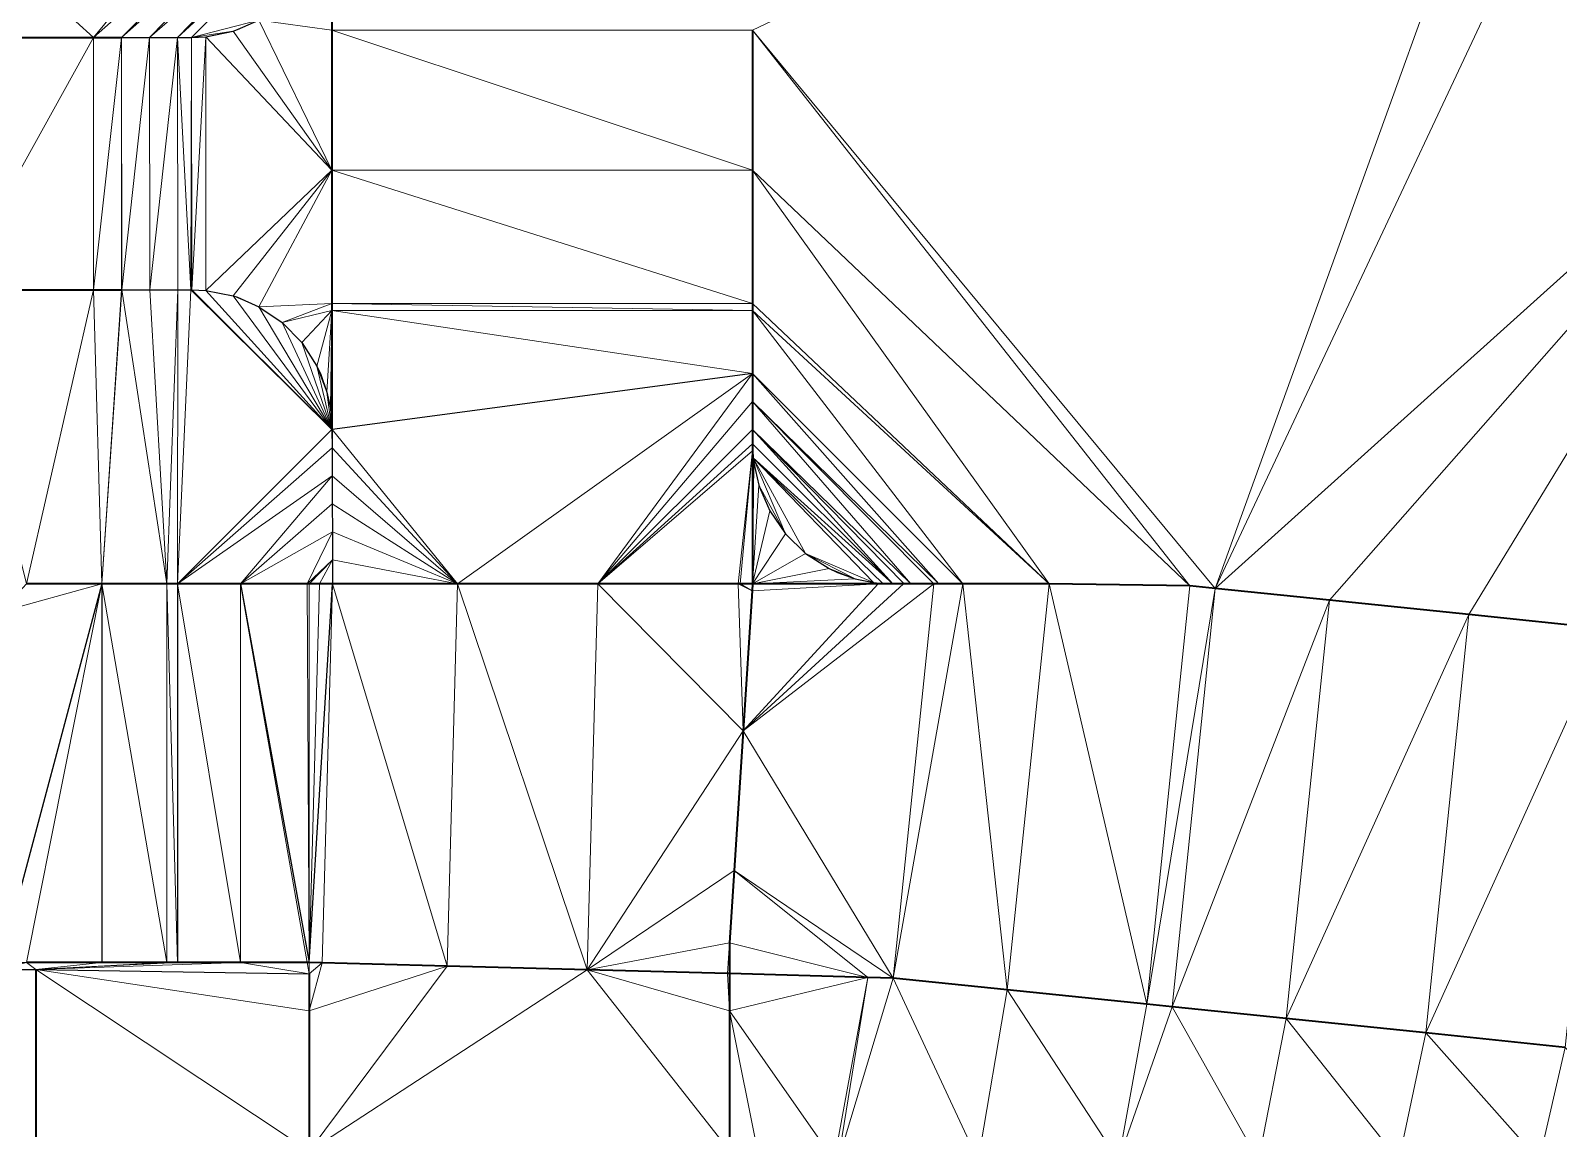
# Model space of a CAD drawing. Header units: metres. Extents: x 246428 to 246884, y 7418966 to 7419490.
# Drawn here: x 246715.98 to 246726.88, y 7419363.52 to 7419371.35 of the extents above; entities that cross this region are included whole.
import ezdxf

# ---------------------------------------------------------------- set-up
doc = ezdxf.new("R2010")
doc.units = ezdxf.units.M
doc.linetypes.add('blank name', pattern=[0])
doc.linetypes.add('HIDDEN', pattern=[9.525, 6.35, -3.175])
doc.layers.add('_12D_UNMAPPED', color=7, linetype='Continuous')
doc.layers.add('GRADELINES', color=250, linetype='HIDDEN', lineweight=25)
doc.layers.add('MISC_PATHS', color=7, linetype='Continuous', lineweight=35)
doc.layers.add('STRUCTURE_RETAINING_WALL', color=7, linetype='Continuous', lineweight=35, true_color=0xeb00a5)

msp = doc.modelspace()

# ---------------------------------------------------------------- linework, layer by layer
at = {"layer": '_12D_UNMAPPED', "color": 3, "linetype": 'blank name', "lineweight": 0}
for points in [[(246726.844, 7419374.063, 35.426), (246724.429, 7419367.372, 35.467), (246721.129, 7419371.355, 35.389)], [(246726.844, 7419374.063, 35.426), (246724.429, 7419367.372, 35.467), (246724.429, 7419367.372, 35.467)], [(246724.429, 7419367.372, 35.467), (246726.844, 7419374.063, 35.426), (246727.378, 7419373.651, 35.432)], [(246715.43, 7419371.303, 35.179), (246713.78, 7419373.701, 35.162), (246716.43, 7419371.303, 35.23)], [(246716.43, 7419371.303, 35.23), (246713.78, 7419373.701, 35.162), (246718.129, 7419373.355, 35.306)], [(246724.429, 7419367.372, 35.467), (246727.378, 7419373.651, 35.432), (246728.69, 7419371.205, 35.466)], [(246716.43, 7419371.303, 35.23), (246718.129, 7419373.355, 35.306), (246718.129, 7419372.805, 35.312)], [(246716.629, 7419371.303, 35.24), (246716.43, 7419371.303, 35.23), (246718.129, 7419372.805, 35.312)], [(246718.129, 7419372.633, 35.306), (246716.629, 7419371.303, 35.24), (246718.129, 7419372.805, 35.312)], [(246716.629, 7419371.303, 35.24), (246716.629, 7419371.303, 35.24), (246718.129, 7419372.805, 35.312)], [(246716.829, 7419371.303, 35.251), (246716.629, 7419371.303, 35.24), (246718.129, 7419372.633, 35.306)], [(246718.129, 7419372.433, 35.308), (246716.829, 7419371.303, 35.251), (246718.129, 7419372.633, 35.306)], [(246717.029, 7419371.303, 35.261), (246716.829, 7419371.303, 35.251), (246718.129, 7419372.433, 35.308)], [(246717.029, 7419371.303, 35.261), (246718.129, 7419372.433, 35.308), (246718.129, 7419372.315, 35.309)], [(246717.129, 7419371.303, 35.266), (246717.029, 7419371.303, 35.261), (246718.129, 7419372.315, 35.309)], [(246718.129, 7419372.303, 35.308), (246717.129, 7419371.303, 35.266), (246718.129, 7419372.315, 35.309)], [(246717.609, 7419371.426, 35.28), (246717.129, 7419371.303, 35.266), (246718.129, 7419372.303, 35.308)], [(246717.425, 7419371.348, 35.274), (246717.129, 7419371.303, 35.266), (246717.609, 7419371.426, 35.28)], [(246718.129, 7419370.355, 35.34), (246717.425, 7419371.348, 35.274), (246717.609, 7419371.426, 35.28)], [(246718.129, 7419371.355, 35.329), (246718.129, 7419370.355, 35.34), (246717.609, 7419371.426, 35.28)], [(246715.43, 7419369.503, 35.197), (246716.43, 7419371.303, 35.23), (246716.43, 7419369.503, 35.248)], [(246715.43, 7419371.303, 35.179), (246716.43, 7419371.303, 35.23), (246715.43, 7419369.503, 35.197)], [(246716.43, 7419369.503, 35.248), (246716.629, 7419371.303, 35.24), (246716.629, 7419369.503, 35.258)], [(246716.43, 7419371.303, 35.23), (246716.629, 7419371.303, 35.24), (246716.43, 7419369.503, 35.248)], [(246716.63, 7419369.503, 35.259), (246716.629, 7419371.303, 35.24), (246716.829, 7419371.303, 35.251)], [(246716.63, 7419369.503, 35.259), (246716.629, 7419369.503, 35.258), (246716.629, 7419371.303, 35.24)], [(246716.629, 7419369.503, 35.258), (246716.629, 7419371.303, 35.24), (246716.629, 7419371.303, 35.24)], [(246716.83, 7419369.503, 35.269), (246716.63, 7419369.503, 35.259), (246716.829, 7419371.303, 35.251)], [(246716.83, 7419369.503, 35.269), (246716.829, 7419371.303, 35.251), (246717.029, 7419371.303, 35.261)], [(246717.03, 7419369.503, 35.28), (246716.83, 7419369.503, 35.269), (246717.029, 7419371.303, 35.261)], [(246717.122, 7419369.503, 35.284), (246717.03, 7419369.503, 35.28), (246717.029, 7419371.303, 35.261)], [(246717.122, 7419369.503, 35.284), (246717.029, 7419371.303, 35.261), (246717.129, 7419371.303, 35.266)], [(246717.131, 7419369.503, 35.285), (246717.122, 7419369.503, 35.284), (246717.129, 7419371.303, 35.266)], [(246717.229, 7419371.308, 35.269), (246717.129, 7419371.303, 35.266), (246717.425, 7419371.348, 35.274)], [(246717.129, 7419371.303, 35.266), (246717.129, 7419371.303, 35.266), (246717.229, 7419371.308, 35.269)], [(246717.131, 7419369.503, 35.285), (246717.129, 7419371.303, 35.266), (246717.229, 7419371.308, 35.269)], [(246717.131, 7419369.503, 35.285), (246717.129, 7419371.303, 35.266), (246717.129, 7419371.303, 35.266)], [(246717.229, 7419369.498, 35.291), (246717.131, 7419369.503, 35.285), (246717.229, 7419371.308, 35.269)], [(246718.129, 7419370.355, 35.34), (246717.229, 7419371.308, 35.269), (246717.425, 7419371.348, 35.274)], [(246718.129, 7419370.355, 35.34), (246717.229, 7419369.498, 35.291), (246717.229, 7419371.308, 35.269)], [(246718.129, 7419371.355, 35.329), (246721.129, 7419370.355, 35.4), (246718.129, 7419370.355, 35.34)], [(246721.129, 7419371.355, 35.389), (246721.129, 7419370.355, 35.4), (246718.129, 7419371.355, 35.329)], [(246724.429, 7419367.372, 35.467), (246724.249, 7419367.391, 35.465), (246721.129, 7419371.355, 35.389)], [(246721.129, 7419371.355, 35.389), (246724.249, 7419367.391, 35.465), (246721.129, 7419370.355, 35.4)], [(246725.244, 7419367.288, 35.488), (246724.429, 7419367.372, 35.467), (246728.69, 7419371.205, 35.466)], [(246726.238, 7419367.186, 35.514), (246725.244, 7419367.288, 35.488), (246728.69, 7419371.205, 35.466)], [(246726.238, 7419367.186, 35.514), (246728.69, 7419371.205, 35.466), (246727.233, 7419367.083, 35.54)], [(246717.229, 7419369.498, 35.291), (246718.129, 7419370.355, 35.34), (246717.425, 7419369.459, 35.303)], [(246717.425, 7419369.459, 35.303), (246718.129, 7419370.355, 35.34), (246717.609, 7419369.382, 35.315)], [(246718.129, 7419370.355, 35.34), (246718.129, 7419369.405, 35.351), (246717.609, 7419369.382, 35.315)], [(246721.129, 7419370.355, 35.4), (246721.129, 7419369.405, 35.411), (246718.129, 7419370.355, 35.34)], [(246718.129, 7419370.355, 35.34), (246721.129, 7419369.405, 35.411), (246718.129, 7419369.405, 35.351)], [(246724.249, 7419367.391, 35.465), (246723.245, 7419367.405, 35.455), (246721.129, 7419370.355, 35.4)], [(246721.129, 7419370.355, 35.4), (246723.245, 7419367.405, 35.455), (246721.129, 7419369.405, 35.411)], [(246715.43, 7419369.503, 35.197), (246716.43, 7419369.503, 35.248), (246715.952, 7419367.405, 35.001)], [(246716.43, 7419369.503, 35.248), (246716.488, 7419367.405, 35.001), (246715.952, 7419367.405, 35.001)], [(246716.43, 7419369.503, 35.248), (246716.629, 7419369.503, 35.258), (246716.488, 7419367.405, 35.001)], [(246716.43, 7419369.503, 35.248), (246716.488, 7419367.405, 35.001), (246716.488, 7419367.405, 35.001)], [(246716.952, 7419367.405, 35.372), (246716.488, 7419367.405, 35.001), (246716.63, 7419369.503, 35.259)], [(246716.488, 7419367.405, 35.001), (246716.629, 7419369.503, 35.258), (246716.63, 7419369.503, 35.259)], [(246716.952, 7419367.405, 35.372), (246716.63, 7419369.503, 35.259), (246716.83, 7419369.503, 35.269)], [(246716.952, 7419367.405, 35.372), (246716.83, 7419369.503, 35.269), (246717.03, 7419369.503, 35.28)], [(246717.028, 7419367.405, 35.433), (246716.952, 7419367.405, 35.372), (246717.03, 7419369.503, 35.28)], [(246717.028, 7419367.405, 35.433), (246717.028, 7419367.405, 35.433), (246717.03, 7419369.503, 35.28)], [(246718.129, 7419368.505, 35.373), (246717.028, 7419367.405, 35.433), (246717.122, 7419369.503, 35.284)], [(246717.028, 7419367.405, 35.433), (246717.03, 7419369.503, 35.28), (246717.122, 7419369.503, 35.284)], [(246718.129, 7419368.505, 35.373), (246717.122, 7419369.503, 35.284), (246717.131, 7419369.503, 35.285)], [(246718.129, 7419368.505, 35.373), (246717.131, 7419369.503, 35.285), (246717.229, 7419369.498, 35.291)], [(246718.129, 7419368.505, 35.373), (246717.229, 7419369.498, 35.291), (246717.425, 7419369.459, 35.303)], [(246718.129, 7419368.505, 35.373), (246717.425, 7419369.459, 35.303), (246717.609, 7419369.382, 35.315)], [(246717.609, 7419369.382, 35.315), (246718.129, 7419369.405, 35.351), (246717.774, 7419369.269, 35.327)], [(246718.129, 7419368.505, 35.373), (246717.609, 7419369.382, 35.315), (246717.774, 7419369.269, 35.327)], [(246718.129, 7419369.405, 35.351), (246718.129, 7419369.405, 35.351), (246717.774, 7419369.269, 35.327)], [(246718.129, 7419369.405, 35.351), (246718.129, 7419369.355, 35.352), (246717.774, 7419369.269, 35.327)], [(246717.774, 7419369.269, 35.327), (246718.129, 7419369.355, 35.352), (246717.914, 7419369.126, 35.339)], [(246717.914, 7419369.126, 35.339), (246718.129, 7419369.355, 35.352), (246718.022, 7419368.959, 35.351)], [(246718.022, 7419368.959, 35.351), (246718.129, 7419369.355, 35.352), (246718.094, 7419368.773, 35.363)], [(246718.094, 7419368.773, 35.363), (246718.129, 7419369.355, 35.352), (246718.12, 7419368.657, 35.37)], [(246718.12, 7419368.657, 35.37), (246718.129, 7419369.355, 35.352), (246718.129, 7419368.576, 35.372)], [(246721.129, 7419369.405, 35.411), (246721.129, 7419369.355, 35.412), (246718.129, 7419369.405, 35.351)], [(246721.129, 7419369.405, 35.411), (246721.129, 7419369.405, 35.411), (246718.129, 7419369.405, 35.351)], [(246718.129, 7419369.405, 35.351), (246721.129, 7419369.405, 35.411), (246718.129, 7419369.405, 35.351)], [(246718.129, 7419369.405, 35.351), (246721.129, 7419369.355, 35.412), (246718.129, 7419369.355, 35.352)], [(246718.129, 7419369.355, 35.352), (246721.129, 7419369.355, 35.412), (246721.129, 7419368.905, 35.417)], [(246718.129, 7419369.355, 35.352), (246721.129, 7419368.905, 35.417), (246718.131, 7419368.505, 35.373)], [(246718.131, 7419368.505, 35.373), (246718.129, 7419368.576, 35.372), (246718.129, 7419369.355, 35.352)], [(246721.129, 7419369.405, 35.411), (246723.245, 7419367.405, 35.455), (246721.129, 7419369.405, 35.411)], [(246721.129, 7419369.405, 35.411), (246723.245, 7419367.405, 35.455), (246721.129, 7419369.355, 35.412)], [(246721.129, 7419368.905, 35.417), (246721.129, 7419369.355, 35.412), (246722.63, 7419367.405, 35.449)], [(246721.129, 7419369.355, 35.412), (246723.245, 7419367.405, 35.455), (246722.63, 7419367.405, 35.449)], [(246718.129, 7419368.505, 35.373), (246717.774, 7419369.269, 35.327), (246717.914, 7419369.126, 35.339)], [(246718.129, 7419368.505, 35.373), (246717.914, 7419369.126, 35.339), (246718.022, 7419368.959, 35.351)], [(246718.129, 7419368.505, 35.373), (246718.022, 7419368.959, 35.351), (246718.094, 7419368.773, 35.363)], [(246718.131, 7419368.505, 35.373), (246721.129, 7419368.905, 35.417), (246719.025, 7419367.405, 35.411)], [(246719.025, 7419367.405, 35.411), (246721.129, 7419368.905, 35.417), (246720.025, 7419367.405, 35.422)], [(246720.025, 7419367.405, 35.422), (246721.129, 7419368.905, 35.417), (246721.129, 7419368.705, 35.419)], [(246722.459, 7419367.405, 35.446), (246721.129, 7419368.905, 35.417), (246722.63, 7419367.405, 35.449)], [(246721.129, 7419368.705, 35.419), (246721.129, 7419368.905, 35.417), (246722.459, 7419367.405, 35.446)], [(246718.129, 7419368.505, 35.373), (246718.094, 7419368.773, 35.363), (246718.12, 7419368.657, 35.37)], [(246721.129, 7419368.505, 35.421), (246720.025, 7419367.405, 35.422), (246721.129, 7419368.705, 35.419)], [(246722.422, 7419367.405, 35.446), (246721.129, 7419368.705, 35.419), (246722.459, 7419367.405, 35.446)], [(246721.129, 7419368.505, 35.421), (246721.129, 7419368.705, 35.419), (246722.259, 7419367.405, 35.446)], [(246722.259, 7419367.405, 35.446), (246721.129, 7419368.705, 35.419), (246722.422, 7419367.405, 35.446)], [(246718.129, 7419368.505, 35.373), (246718.12, 7419368.657, 35.37), (246718.129, 7419368.576, 35.372)], [(246718.129, 7419368.505, 35.373), (246718.129, 7419368.576, 35.372), (246718.131, 7419368.505, 35.373)], [(246717.028, 7419367.405, 35.433), (246718.129, 7419368.505, 35.373), (246718.132, 7419368.376, 35.377)], [(246718.129, 7419368.505, 35.373), (246718.131, 7419368.505, 35.373), (246718.132, 7419368.376, 35.377)], [(246718.131, 7419368.505, 35.373), (246719.025, 7419367.405, 35.411), (246718.132, 7419368.376, 35.377)], [(246720.025, 7419367.405, 35.422), (246721.129, 7419368.505, 35.421), (246721.129, 7419368.505, 35.421)], [(246720.025, 7419367.405, 35.422), (246721.129, 7419368.505, 35.421), (246721.129, 7419368.505, 35.421)], [(246720.025, 7419367.405, 35.422), (246721.129, 7419368.505, 35.421), (246721.129, 7419368.405, 35.422)], [(246721.129, 7419368.505, 35.421), (246721.129, 7419368.505, 35.421), (246722.211, 7419367.405, 35.446)], [(246721.129, 7419368.505, 35.421), (246722.211, 7419367.405, 35.446), (246722.129, 7419367.405, 35.445)], [(246721.129, 7419368.405, 35.422), (246721.129, 7419368.505, 35.421), (246722.129, 7419367.405, 35.445)], [(246721.129, 7419368.505, 35.421), (246721.129, 7419368.505, 35.421), (246722.211, 7419367.405, 35.446)], [(246722.211, 7419367.405, 35.446), (246721.129, 7419368.505, 35.421), (246722.259, 7419367.405, 35.446)], [(246717.028, 7419367.405, 35.433), (246718.132, 7419368.376, 35.377), (246718.132, 7419368.176, 35.382)], [(246718.132, 7419368.376, 35.377), (246719.025, 7419367.405, 35.411), (246718.132, 7419368.176, 35.382)], [(246721.129, 7419368.355, 35.423), (246720.025, 7419367.405, 35.422), (246721.129, 7419368.405, 35.422)], [(246721.026, 7419367.405, 35.433), (246720.025, 7419367.405, 35.422), (246721.129, 7419368.355, 35.423)], [(246721.041, 7419367.405, 35.433), (246721.026, 7419367.405, 35.433), (246721.129, 7419368.355, 35.423)], [(246721.13, 7419367.405, 35.434), (246721.041, 7419367.405, 35.433), (246721.129, 7419368.355, 35.423)], [(246721.129, 7419368.355, 35.423), (246721.129, 7419368.405, 35.422), (246721.134, 7419368.305, 35.424)], [(246721.134, 7419368.305, 35.424), (246721.129, 7419368.405, 35.422), (246722.129, 7419367.405, 35.445)], [(246721.13, 7419367.405, 35.434), (246721.129, 7419368.355, 35.423), (246721.134, 7419368.305, 35.424)], [(246721.13, 7419367.405, 35.434), (246721.134, 7419368.305, 35.424), (246721.139, 7419368.265, 35.424)], [(246721.13, 7419367.405, 35.434), (246721.139, 7419368.265, 35.424), (246721.174, 7419368.11, 35.426)], [(246721.174, 7419368.11, 35.426), (246721.134, 7419368.305, 35.424), (246721.365, 7419367.761, 35.432)], [(246722.059, 7419367.408, 35.444), (246721.134, 7419368.305, 35.424), (246722.129, 7419367.405, 35.445)], [(246721.508, 7419367.622, 35.435), (246721.134, 7419368.305, 35.424), (246721.991, 7419367.415, 35.443)], [(246721.139, 7419368.265, 35.424), (246721.134, 7419368.305, 35.424), (246721.174, 7419368.11, 35.426)], [(246721.365, 7419367.761, 35.432), (246721.134, 7419368.305, 35.424), (246721.508, 7419367.622, 35.435)], [(246721.991, 7419367.415, 35.443), (246721.134, 7419368.305, 35.424), (246722.059, 7419367.408, 35.444)], [(246717.478, 7419367.405, 35.424), (246717.028, 7419367.405, 35.433), (246718.132, 7419368.176, 35.382)], [(246717.478, 7419367.405, 35.424), (246718.132, 7419368.176, 35.382), (246718.132, 7419367.976, 35.387)], [(246718.132, 7419368.176, 35.382), (246719.025, 7419367.405, 35.411), (246718.132, 7419367.976, 35.387)], [(246721.13, 7419367.405, 35.434), (246721.174, 7419368.11, 35.426), (246721.252, 7419367.926, 35.429)], [(246721.252, 7419367.926, 35.429), (246721.174, 7419368.11, 35.426), (246721.365, 7419367.761, 35.432)], [(246717.478, 7419367.405, 35.424), (246717.478, 7419367.405, 35.424), (246718.132, 7419367.976, 35.387)], [(246717.478, 7419367.405, 35.424), (246718.132, 7419367.976, 35.387), (246718.133, 7419367.776, 35.392)], [(246718.132, 7419367.976, 35.387), (246719.025, 7419367.405, 35.411), (246718.133, 7419367.776, 35.392)], [(246721.13, 7419367.405, 35.434), (246721.252, 7419367.926, 35.429), (246721.365, 7419367.761, 35.432)], [(246717.952, 7419367.405, 35.407), (246717.478, 7419367.405, 35.424), (246718.133, 7419367.776, 35.392)], [(246717.952, 7419367.405, 35.407), (246718.133, 7419367.776, 35.392), (246718.133, 7419367.576, 35.397)], [(246718.133, 7419367.776, 35.392), (246719.025, 7419367.405, 35.411), (246718.133, 7419367.576, 35.397)], [(246721.13, 7419367.405, 35.434), (246721.365, 7419367.761, 35.432), (246721.508, 7419367.622, 35.435)], [(246717.967, 7419367.405, 35.407), (246717.952, 7419367.405, 35.407), (246718.133, 7419367.576, 35.397)], [(246718.04, 7419367.405, 35.404), (246717.967, 7419367.405, 35.407), (246718.133, 7419367.576, 35.397)], [(246718.04, 7419367.405, 35.404), (246718.133, 7419367.576, 35.397), (246718.134, 7419367.405, 35.401)], [(246719.025, 7419367.405, 35.411), (246718.134, 7419367.405, 35.401), (246718.133, 7419367.576, 35.397)], [(246718.134, 7419367.405, 35.401), (246718.134, 7419367.405, 35.401), (246718.133, 7419367.576, 35.397)], [(246718.134, 7419367.405, 35.401), (246718.134, 7419367.405, 35.401), (246718.133, 7419367.576, 35.397)], [(246718.133, 7419367.576, 35.397), (246718.134, 7419367.405, 35.401), (246718.134, 7419367.405, 35.401)], [(246721.676, 7419367.514, 35.438), (246721.13, 7419367.405, 35.434), (246721.508, 7419367.622, 35.435)], [(246721.862, 7419367.442, 35.441), (246721.508, 7419367.622, 35.435), (246721.991, 7419367.415, 35.443)], [(246721.676, 7419367.514, 35.438), (246721.508, 7419367.622, 35.435), (246721.862, 7419367.442, 35.441)], [(246721.676, 7419367.514, 35.438), (246721.862, 7419367.442, 35.441), (246721.13, 7419367.405, 35.434)], [(246715.767, 7419364.705, 34.984), (246715.767, 7419367.205, 35.001), (246716.488, 7419367.405, 35.001)], [(246716.488, 7419367.405, 35.001), (246715.767, 7419367.205, 35.001), (246715.952, 7419367.405, 35.001)], [(246715.767, 7419364.705, 34.984), (246716.488, 7419367.405, 35.001), (246715.768, 7419364.705, 34.984)], [(246715.768, 7419364.705, 34.984), (246716.488, 7419367.405, 35.001), (246715.768, 7419364.705, 34.984)], [(246715.768, 7419364.705, 34.984), (246716.488, 7419367.405, 35.001), (246715.952, 7419364.705, 34.987)], [(246716.488, 7419364.705, 34.998), (246715.952, 7419364.705, 34.987), (246716.488, 7419367.405, 35.001)], [(246716.952, 7419364.705, 35.372), (246716.488, 7419364.705, 34.998), (246716.488, 7419367.405, 35.001)], [(246716.952, 7419367.405, 35.372), (246716.952, 7419364.705, 35.372), (246716.488, 7419367.405, 35.001)], [(246716.488, 7419367.405, 35.001), (246716.488, 7419364.705, 34.998), (246716.488, 7419367.405, 35.001)], [(246716.488, 7419367.405, 35.001), (246716.488, 7419364.705, 34.998), (246716.488, 7419364.705, 34.998)], [(246717.028, 7419364.705, 35.433), (246716.952, 7419364.705, 35.372), (246716.952, 7419367.405, 35.372)], [(246717.028, 7419367.405, 35.433), (246717.028, 7419364.705, 35.433), (246716.952, 7419367.405, 35.372)], [(246717.028, 7419367.405, 35.433), (246717.028, 7419364.705, 35.433), (246717.028, 7419367.405, 35.433)], [(246717.028, 7419364.705, 35.433), (246717.028, 7419364.705, 35.433), (246717.028, 7419367.405, 35.433)], [(246717.478, 7419367.405, 35.424), (246717.478, 7419364.705, 35.424), (246717.028, 7419367.405, 35.433)], [(246717.478, 7419364.705, 35.424), (246717.028, 7419364.705, 35.433), (246717.028, 7419367.405, 35.433)], [(246717.967, 7419364.705, 35.414), (246717.967, 7419364.705, 35.414), (246717.478, 7419367.405, 35.424)], [(246717.478, 7419364.705, 35.424), (246717.478, 7419364.705, 35.424), (246717.478, 7419367.405, 35.424)], [(246717.967, 7419364.705, 35.414), (246717.952, 7419364.705, 35.415), (246717.478, 7419367.405, 35.424)], [(246717.952, 7419364.705, 35.415), (246717.478, 7419364.705, 35.424), (246717.478, 7419367.405, 35.424)], [(246717.952, 7419367.405, 35.407), (246717.967, 7419364.705, 35.414), (246717.478, 7419367.405, 35.424)], [(246717.478, 7419367.405, 35.424), (246717.967, 7419364.705, 35.414), (246717.478, 7419367.405, 35.424)], [(246717.967, 7419367.405, 35.407), (246717.967, 7419364.705, 35.414), (246717.952, 7419367.405, 35.407)], [(246718.134, 7419367.405, 35.401), (246717.967, 7419364.705, 35.414), (246718.04, 7419367.405, 35.404)], [(246718.061, 7419364.703, 35.415), (246717.967, 7419364.705, 35.414), (246718.134, 7419367.405, 35.401)], [(246718.04, 7419367.405, 35.404), (246717.967, 7419364.705, 35.414), (246717.967, 7419367.405, 35.407)], [(246718.952, 7419364.679, 35.424), (246718.061, 7419364.703, 35.415), (246718.134, 7419367.405, 35.401)], [(246718.061, 7419364.703, 35.415), (246718.061, 7419364.703, 35.415), (246718.134, 7419367.405, 35.401)], [(246718.134, 7419367.405, 35.401), (246718.061, 7419364.703, 35.415), (246718.134, 7419367.405, 35.401)], [(246718.134, 7419367.405, 35.401), (246718.061, 7419364.703, 35.415), (246718.134, 7419367.405, 35.401)], [(246718.061, 7419364.703, 35.415), (246718.061, 7419364.703, 35.415), (246718.134, 7419367.405, 35.401)], [(246718.134, 7419367.405, 35.401), (246718.061, 7419364.703, 35.415), (246718.134, 7419367.405, 35.401)], [(246719.025, 7419367.405, 35.411), (246718.952, 7419364.679, 35.424), (246718.134, 7419367.405, 35.401)], [(246719.951, 7419364.652, 35.434), (246718.952, 7419364.679, 35.424), (246719.025, 7419367.405, 35.411)], [(246720.025, 7419367.405, 35.422), (246719.951, 7419364.652, 35.434), (246719.025, 7419367.405, 35.411)], [(246719.951, 7419364.652, 35.434), (246720.025, 7419367.405, 35.422), (246721.062, 7419366.357, 35.438)], [(246720.025, 7419367.405, 35.422), (246721.026, 7419367.405, 35.433), (246721.062, 7419366.357, 35.438)], [(246721.026, 7419367.405, 35.433), (246721.126, 7419367.355, 35.434), (246721.062, 7419366.357, 35.438)], [(246721.026, 7419367.405, 35.433), (246721.041, 7419367.405, 35.433), (246721.126, 7419367.355, 35.434)], [(246721.041, 7419367.405, 35.433), (246721.129, 7419367.405, 35.434), (246721.126, 7419367.355, 35.434)], [(246721.041, 7419367.405, 35.433), (246721.129, 7419367.405, 35.434), (246721.129, 7419367.405, 35.434)], [(246721.041, 7419367.405, 35.433), (246721.13, 7419367.405, 35.434), (246721.129, 7419367.405, 35.434)], [(246722.422, 7419367.405, 35.446), (246722.422, 7419367.405, 35.446), (246721.062, 7419366.357, 35.438)], [(246722.207, 7419367.405, 35.446), (246722.207, 7419367.405, 35.447), (246721.062, 7419366.357, 35.438)], [(246722.422, 7419367.405, 35.446), (246721.062, 7419366.357, 35.438), (246722.207, 7419367.405, 35.447)], [(246722.422, 7419367.405, 35.446), (246722.132, 7419364.593, 35.475), (246721.062, 7419366.357, 35.438)], [(246722.026, 7419367.405, 35.444), (246721.062, 7419366.357, 35.438), (246721.126, 7419367.355, 35.434)], [(246722.207, 7419367.405, 35.446), (246721.062, 7419366.357, 35.438), (246722.026, 7419367.405, 35.444)], [(246722.026, 7419367.405, 35.444), (246721.126, 7419367.355, 35.434), (246721.129, 7419367.405, 35.434)], [(246721.129, 7419367.405, 35.434), (246721.13, 7419367.405, 35.434), (246722.026, 7419367.405, 35.444)], [(246722.026, 7419367.405, 35.444), (246721.129, 7419367.405, 35.434), (246721.129, 7419367.405, 35.434)], [(246721.13, 7419367.405, 35.434), (246721.862, 7419367.442, 35.441), (246722.026, 7419367.405, 35.444)], [(246722.026, 7419367.405, 35.444), (246721.862, 7419367.442, 35.441), (246721.991, 7419367.415, 35.443)], [(246722.026, 7419367.405, 35.444), (246721.991, 7419367.415, 35.443), (246722.059, 7419367.408, 35.444)], [(246722.026, 7419367.405, 35.444), (246722.059, 7419367.408, 35.444), (246722.129, 7419367.405, 35.445)], [(246722.207, 7419367.405, 35.446), (246722.026, 7419367.405, 35.444), (246722.129, 7419367.405, 35.445)], [(246722.207, 7419367.405, 35.446), (246722.129, 7419367.405, 35.445), (246722.211, 7419367.405, 35.446)], [(246722.132, 7419364.593, 35.475), (246722.422, 7419367.405, 35.446), (246722.63, 7419367.405, 35.449)], [(246722.946, 7419364.509, 35.496), (246722.132, 7419364.593, 35.475), (246722.63, 7419367.405, 35.449)], [(246722.259, 7419367.405, 35.446), (246722.207, 7419367.405, 35.447), (246722.211, 7419367.405, 35.446)], [(246722.207, 7419367.405, 35.447), (246722.207, 7419367.405, 35.446), (246722.211, 7419367.405, 35.446)], [(246722.422, 7419367.405, 35.446), (246722.207, 7419367.405, 35.447), (246722.259, 7419367.405, 35.446)], [(246722.422, 7419367.405, 35.446), (246722.259, 7419367.405, 35.446), (246722.422, 7419367.405, 35.446)], [(246722.422, 7419367.405, 35.446), (246722.422, 7419367.405, 35.446), (246722.459, 7419367.405, 35.446)], [(246722.422, 7419367.405, 35.446), (246722.422, 7419367.405, 35.446), (246722.422, 7419367.405, 35.446)], [(246722.63, 7419367.405, 35.449), (246722.422, 7419367.405, 35.446), (246722.459, 7419367.405, 35.446)], [(246723.245, 7419367.405, 35.455), (246722.946, 7419364.509, 35.496), (246722.63, 7419367.405, 35.449)], [(246723.941, 7419364.407, 35.522), (246722.946, 7419364.509, 35.496), (246723.245, 7419367.405, 35.455)], [(246724.249, 7419367.391, 35.465), (246723.941, 7419364.407, 35.522), (246723.245, 7419367.405, 35.455)], [(246724.429, 7419367.372, 35.467), (246723.941, 7419364.407, 35.522), (246724.249, 7419367.391, 35.465)], [(246724.121, 7419364.388, 35.527), (246723.941, 7419364.407, 35.522), (246724.429, 7419367.372, 35.467)], [(246724.429, 7419367.372, 35.467), (246724.121, 7419364.388, 35.527), (246724.429, 7419367.372, 35.467)], [(246724.121, 7419364.388, 35.527), (246724.121, 7419364.388, 35.527), (246724.429, 7419367.372, 35.467)], [(246725.244, 7419367.288, 35.488), (246724.121, 7419364.388, 35.527), (246724.429, 7419367.372, 35.467)], [(246724.936, 7419364.304, 35.548), (246724.121, 7419364.388, 35.527), (246725.244, 7419367.288, 35.488)], [(246726.238, 7419367.186, 35.514), (246724.936, 7419364.304, 35.548), (246725.244, 7419367.288, 35.488)], [(246725.931, 7419364.202, 35.574), (246724.936, 7419364.304, 35.548), (246726.238, 7419367.186, 35.514)], [(246725.931, 7419364.202, 35.574), (246726.238, 7419367.186, 35.514), (246727.233, 7419367.083, 35.54)], [(246726.925, 7419364.099, 35.6), (246725.931, 7419364.202, 35.574), (246727.233, 7419367.083, 35.54)], [(246719.951, 7419364.652, 35.434), (246721.062, 7419366.357, 35.438), (246720.998, 7419365.36, 35.442)], [(246721.062, 7419366.357, 35.438), (246722.132, 7419364.593, 35.475), (246720.998, 7419365.36, 35.442)], [(246722.132, 7419364.593, 35.475), (246722.132, 7419364.593, 35.475), (246721.062, 7419366.357, 35.438)], [(246722.132, 7419364.593, 35.475), (246722.132, 7419364.593, 35.475), (246721.062, 7419366.357, 35.438)], [(246719.951, 7419364.652, 35.434), (246720.998, 7419365.36, 35.442), (246720.965, 7419364.846, 35.443)], [(246720.998, 7419365.36, 35.442), (246721.951, 7419364.598, 35.47), (246720.965, 7419364.846, 35.443)], [(246722.132, 7419364.593, 35.475), (246721.951, 7419364.598, 35.47), (246720.998, 7419365.36, 35.442)], [(246720.951, 7419364.625, 35.444), (246719.951, 7419364.652, 35.434), (246720.965, 7419364.846, 35.443)], [(246720.951, 7419364.625, 35.444), (246720.965, 7419364.846, 35.443), (246720.965, 7419364.625, 35.444)], [(246721.951, 7419364.598, 35.47), (246720.966, 7419364.625, 35.444), (246720.965, 7419364.846, 35.443)], [(246720.965, 7419364.846, 35.443), (246720.966, 7419364.625, 35.444), (246720.965, 7419364.625, 35.444)], [(246716.018, 7419364.655, 35.483), (246715.768, 7419364.655, 35.483), (246715.952, 7419364.705, 34.987)], [(246715.768, 7419362.205, 35.466), (246715.768, 7419364.655, 35.483), (246716.018, 7419362.205, 35.466)], [(246715.768, 7419364.655, 35.483), (246716.018, 7419364.655, 35.483), (246716.018, 7419362.205, 35.466)], [(246716.488, 7419364.705, 34.998), (246716.018, 7419364.655, 35.483), (246715.952, 7419364.705, 34.987)], [(246716.018, 7419364.655, 35.483), (246716.952, 7419364.705, 35.372), (246717.028, 7419364.705, 35.433)], [(246716.018, 7419364.655, 35.483), (246717.478, 7419364.705, 35.424), (246717.478, 7419364.705, 35.424)], [(246716.018, 7419364.655, 35.483), (246717.478, 7419364.705, 35.424), (246717.967, 7419364.624, 35.414)], [(246716.018, 7419364.655, 35.483), (246717.028, 7419364.705, 35.433), (246717.028, 7419364.705, 35.433)], [(246716.488, 7419364.705, 34.998), (246716.952, 7419364.705, 35.372), (246716.018, 7419364.655, 35.483)], [(246716.488, 7419364.705, 34.998), (246716.018, 7419364.655, 35.483), (246716.488, 7419364.705, 34.998)], [(246716.018, 7419364.655, 35.483), (246717.028, 7419364.705, 35.433), (246717.478, 7419364.705, 35.424)], [(246716.018, 7419362.205, 35.466), (246716.018, 7419364.655, 35.483), (246717.967, 7419363.36, 35.453)], [(246716.018, 7419364.655, 35.483), (246717.967, 7419364.624, 35.414), (246717.967, 7419364.36, 35.423)], [(246716.018, 7419364.655, 35.483), (246717.967, 7419364.36, 35.423), (246717.967, 7419363.36, 35.453)], [(246717.478, 7419364.705, 35.424), (246717.952, 7419364.705, 35.415), (246717.967, 7419364.624, 35.414)], [(246717.952, 7419364.705, 35.415), (246717.967, 7419364.705, 35.414), (246717.967, 7419364.624, 35.414)], [(246717.967, 7419364.705, 35.414), (246717.967, 7419364.705, 35.414), (246717.967, 7419364.624, 35.414)], [(246717.967, 7419364.705, 35.414), (246718.061, 7419364.703, 35.415), (246717.967, 7419364.624, 35.414)], [(246717.967, 7419364.624, 35.414), (246718.061, 7419364.703, 35.415), (246717.967, 7419364.36, 35.423)], [(246718.061, 7419364.703, 35.415), (246718.061, 7419364.703, 35.415), (246717.967, 7419364.624, 35.414)], [(246718.061, 7419364.703, 35.415), (246718.061, 7419364.703, 35.415), (246717.967, 7419364.624, 35.414)], [(246718.061, 7419364.703, 35.415), (246718.952, 7419364.679, 35.424), (246717.967, 7419364.36, 35.423)], [(246717.967, 7419364.36, 35.423), (246718.952, 7419364.679, 35.424), (246717.967, 7419363.36, 35.453)], [(246718.952, 7419364.679, 35.424), (246719.951, 7419364.652, 35.434), (246717.967, 7419363.36, 35.453)], [(246717.967, 7419363.36, 35.453), (246719.951, 7419364.652, 35.434), (246720.965, 7419363.361, 35.502)], [(246719.951, 7419364.652, 35.434), (246720.965, 7419364.361, 35.456), (246720.965, 7419363.361, 35.502)], [(246719.951, 7419364.652, 35.434), (246720.951, 7419364.625, 35.444), (246720.965, 7419364.361, 35.456)], [(246720.951, 7419364.625, 35.444), (246720.965, 7419364.624, 35.444), (246720.965, 7419364.361, 35.456)], [(246720.951, 7419364.625, 35.444), (246720.965, 7419364.625, 35.444), (246720.965, 7419364.624, 35.444)], [(246720.951, 7419364.625, 35.444), (246720.965, 7419364.625, 35.444), (246720.965, 7419364.625, 35.444)], [(246720.965, 7419364.625, 35.444), (246720.966, 7419364.625, 35.444), (246720.965, 7419364.624, 35.444)], [(246720.965, 7419364.625, 35.444), (246720.965, 7419364.625, 35.444), (246720.966, 7419364.625, 35.444)], [(246720.965, 7419364.624, 35.444), (246720.966, 7419364.625, 35.444), (246720.965, 7419364.361, 35.456)], [(246720.966, 7419364.625, 35.444), (246721.951, 7419364.598, 35.47), (246720.965, 7419364.361, 35.456)], [(246720.965, 7419364.361, 35.456), (246721.951, 7419364.598, 35.47), (246721.711, 7419363.293, 35.67)], [(246721.951, 7419364.598, 35.47), (246721.739, 7419363.293, 35.67), (246721.711, 7419363.293, 35.67)], [(246721.951, 7419364.598, 35.47), (246722.132, 7419364.593, 35.475), (246721.739, 7419363.293, 35.67)], [(246722.132, 7419364.593, 35.475), (246722.739, 7419363.293, 35.67), (246721.739, 7419363.293, 35.67)], [(246722.132, 7419364.593, 35.475), (246722.132, 7419364.593, 35.475), (246721.739, 7419363.293, 35.67)], [(246722.132, 7419364.593, 35.475), (246722.132, 7419364.593, 35.475), (246722.132, 7419364.593, 35.475)], [(246722.132, 7419364.593, 35.475), (246722.946, 7419364.509, 35.496), (246722.739, 7419363.293, 35.67)], [(246722.946, 7419364.509, 35.496), (246723.739, 7419363.293, 35.67), (246722.739, 7419363.293, 35.67)], [(246722.946, 7419364.509, 35.496), (246723.941, 7419364.407, 35.522), (246723.739, 7419363.293, 35.67)], [(246720.965, 7419363.361, 35.502), (246720.965, 7419364.361, 35.456), (246721.179, 7419363.293, 35.67)], [(246721.179, 7419363.293, 35.67), (246720.965, 7419364.361, 35.456), (246721.711, 7419363.293, 35.67)], [(246723.941, 7419364.407, 35.522), (246724.121, 7419364.388, 35.527), (246723.739, 7419363.293, 35.67)], [(246724.121, 7419364.388, 35.527), (246724.739, 7419363.293, 35.67), (246723.739, 7419363.293, 35.67)], [(246724.121, 7419364.388, 35.527), (246724.121, 7419364.388, 35.527), (246723.739, 7419363.293, 35.67)], [(246724.121, 7419364.388, 35.527), (246724.936, 7419364.304, 35.548), (246724.739, 7419363.293, 35.67)], [(246724.936, 7419364.304, 35.548), (246725.739, 7419363.293, 35.67), (246724.739, 7419363.293, 35.67)], [(246724.936, 7419364.304, 35.548), (246725.931, 7419364.202, 35.574), (246725.739, 7419363.293, 35.67)], [(246725.931, 7419364.202, 35.574), (246726.739, 7419363.293, 35.67), (246725.739, 7419363.293, 35.67)], [(246725.931, 7419364.202, 35.574), (246726.925, 7419364.099, 35.6), (246726.739, 7419363.293, 35.67)], [(246726.739, 7419363.293, 35.67), (246726.925, 7419364.099, 35.6), (246727.739, 7419363.293, 35.67)]]:
    msp.add_3dface(points, dxfattribs=at)
at = {"layer": 'GRADELINES'}
for points in [[(246716.629, 7419371.303, 35.24), (246716.829, 7419371.303, 35.251), (246717.029, 7419371.303, 35.261), (246717.129, 7419371.303, 35.266), (246717.129, 7419371.303, 35.266), (246717.129, 7419371.303, 35.266), (246717.129, 7419371.303, 35.266), (246717.229, 7419371.308, 35.269), (246717.425, 7419371.348, 35.274), (246717.457, 7419371.358, 35.275), (246717.609, 7419371.426, 35.28), (246717.774, 7419371.538, 35.285), (246717.913, 7419371.682, 35.29), (246718.021, 7419371.85, 35.296), (246718.049, 7419371.91, 35.297), (246718.093, 7419372.036, 35.301), (246718.127, 7419372.233, 35.306), (246718.129, 7419372.303, 35.308), (246718.129, 7419372.303, 35.308), (246718.129, 7419372.315, 35.309), (246718.129, 7419372.315, 35.309), (246718.129, 7419372.433, 35.308), (246718.129, 7419372.633, 35.306), (246718.129, 7419372.805, 35.305)], [(246716.63, 7419369.503, 35.259), (246716.83, 7419369.503, 35.269), (246717.03, 7419369.503, 35.28), (246717.122, 7419369.503, 35.284), (246717.122, 7419369.503, 35.284), (246717.131, 7419369.503, 35.285), (246717.131, 7419369.503, 35.285), (246717.229, 7419369.498, 35.291), (246717.425, 7419369.459, 35.303), (246717.457, 7419369.449, 35.305), (246717.609, 7419369.382, 35.315), (246717.774, 7419369.269, 35.327), (246717.914, 7419369.126, 35.339), (246718.022, 7419368.959, 35.351), (246718.05, 7419368.898, 35.355), (246718.094, 7419368.773, 35.363), (246718.12, 7419368.657, 35.37), (246718.12, 7419368.657, 35.37), (246718.129, 7419368.576, 35.372), (246718.131, 7419368.505, 35.373), (246718.131, 7419368.505, 35.373), (246718.132, 7419368.376, 35.377), (246718.132, 7419368.176, 35.382), (246718.132, 7419367.976, 35.387), (246718.133, 7419367.776, 35.392), (246718.133, 7419367.576, 35.397), (246718.134, 7419367.405, 35.401)], [(246721.129, 7419368.905, 35.417), (246718.131, 7419368.505, 35.365)], [(246721.129, 7419368.905, 35.417), (246721.129, 7419368.705, 35.419), (246721.129, 7419368.505, 35.421), (246721.129, 7419368.405, 35.422), (246721.129, 7419368.405, 35.422), (246721.134, 7419368.305, 35.424), (246721.139, 7419368.265, 35.424), (246721.139, 7419368.265, 35.424), (246721.174, 7419368.11, 35.426), (246721.185, 7419368.078, 35.427), (246721.252, 7419367.926, 35.429), (246721.365, 7419367.761, 35.432), (246721.508, 7419367.622, 35.435), (246721.676, 7419367.514, 35.438), (246721.736, 7419367.486, 35.439), (246721.862, 7419367.442, 35.441), (246721.991, 7419367.415, 35.443), (246721.991, 7419367.415, 35.443), (246722.059, 7419367.408, 35.444), (246722.129, 7419367.405, 35.445), (246722.129, 7419367.405, 35.445), (246722.211, 7419367.405, 35.446), (246722.211, 7419367.405, 35.446), (246722.259, 7419367.405, 35.446), (246722.422, 7419367.405, 35.446), (246722.422, 7419367.405, 35.446), (246722.459, 7419367.405, 35.446), (246722.63, 7419367.405, 35.448)], [(246716.488, 7419367.405, 35.001), (246715.767, 7419364.705, 34.984)], [(246716.488, 7419367.405, 35.001), (246716.488, 7419364.705, 34.998)], [(246717.028, 7419367.405, 35.433), (246717.028, 7419364.705, 35.433)], [(246717.478, 7419367.405, 35.424), (246717.967, 7419364.705, 35.414)], [(246717.967, 7419364.705, 35.414), (246718.134, 7419367.405, 35.401)], [(246715.768, 7419364.655, 35.483), (246716.018, 7419364.655, 35.483), (246717.967, 7419364.624, 35.406)]]:
    msp.add_polyline3d(points, dxfattribs=at)
at = {"layer": 'MISC_PATHS'}
for points in [[(246718.129, 7419375.355, 35.283), (246718.129, 7419374.355, 35.295), (246718.129, 7419373.355, 35.306), (246718.129, 7419372.355, 35.317), (246718.129, 7419371.355, 35.329), (246718.129, 7419370.355, 35.34), (246718.129, 7419369.405, 35.351), (246718.129, 7419369.405, 35.351), (246718.129, 7419369.355, 35.352), (246718.129, 7419368.505, 35.373)], [(246697.43, 7419371.303, 34.707), (246698.43, 7419371.303, 34.726), (246699.43, 7419371.303, 34.744), (246700.43, 7419371.303, 34.762), (246701.43, 7419371.303, 34.78), (246702.43, 7419371.303, 34.798), (246703.43, 7419371.303, 34.816), (246704.43, 7419371.303, 34.835), (246705.43, 7419371.303, 34.853), (246706.43, 7419371.303, 34.871), (246707.43, 7419371.303, 34.889), (246708.43, 7419371.303, 34.907), (246709.43, 7419371.303, 34.925), (246710.43, 7419371.303, 34.943), (246711.03, 7419371.303, 34.954), (246711.43, 7419371.303, 34.975), (246712.43, 7419371.303, 35.026), (246713.43, 7419371.303, 35.077), (246714.43, 7419371.303, 35.128), (246715.43, 7419371.303, 35.179), (246716.43, 7419371.303, 35.23), (246716.629, 7419371.303, 35.24)], [(246721.129, 7419371.355, 35.389), (246721.129, 7419370.355, 35.4), (246721.129, 7419369.405, 35.411), (246721.129, 7419369.405, 35.411), (246721.129, 7419369.355, 35.412), (246721.129, 7419368.505, 35.421), (246721.129, 7419368.505, 35.421), (246721.129, 7419368.355, 35.423), (246721.13, 7419367.405, 35.434), (246721.13, 7419367.405, 35.434), (246721.129, 7419367.405, 35.434), (246721.129, 7419367.405, 35.434), (246721.126, 7419367.355, 35.434), (246721.062, 7419366.357, 35.438), (246720.998, 7419365.36, 35.442), (246720.965, 7419364.846, 35.443), (246720.965, 7419364.846, 35.443), (246720.965, 7419364.625, 35.444), (246720.965, 7419364.625, 35.444), (246720.965, 7419364.624, 35.444), (246720.965, 7419364.361, 35.456), (246720.965, 7419363.361, 35.502)], [(246697.43, 7419369.503, 34.725), (246698.43, 7419369.503, 34.744), (246699.43, 7419369.503, 34.762), (246700.43, 7419369.503, 34.78), (246701.43, 7419369.503, 34.798), (246702.43, 7419369.503, 34.816), (246703.43, 7419369.503, 34.834), (246704.43, 7419369.503, 34.853), (246705.43, 7419369.503, 34.871), (246706.43, 7419369.503, 34.889), (246707.43, 7419369.503, 34.907), (246708.43, 7419369.503, 34.925), (246709.43, 7419369.503, 34.943), (246710.43, 7419369.503, 34.961), (246711.03, 7419369.503, 34.972), (246711.43, 7419369.503, 34.993), (246712.43, 7419369.503, 35.044), (246713.43, 7419369.503, 35.095), (246714.43, 7419369.503, 35.146), (246715.43, 7419369.503, 35.197), (246716.43, 7419369.503, 35.248), (246716.629, 7419369.503, 35.258)], [(246727.233, 7419367.083, 35.54), (246726.238, 7419367.186, 35.514), (246725.244, 7419367.288, 35.488), (246724.429, 7419367.372, 35.467), (246724.429, 7419367.372, 35.467), (246724.249, 7419367.391, 35.465), (246723.245, 7419367.405, 35.455), (246722.422, 7419367.405, 35.446), (246722.422, 7419367.405, 35.446), (246722.207, 7419367.405, 35.447), (246722.207, 7419367.405, 35.446), (246722.026, 7419367.405, 35.444), (246721.041, 7419367.405, 35.433), (246721.026, 7419367.405, 35.433), (246720.025, 7419367.405, 35.422), (246719.025, 7419367.405, 35.411), (246718.134, 7419367.405, 35.401), (246718.134, 7419367.405, 35.401), (246718.134, 7419367.405, 35.401), (246718.04, 7419367.405, 35.404), (246717.967, 7419367.405, 35.407), (246717.952, 7419367.405, 35.407), (246717.478, 7419367.405, 35.424), (246717.478, 7419367.405, 35.424), (246717.028, 7419367.405, 35.433), (246717.028, 7419367.405, 35.433), (246716.952, 7419367.405, 35.372), (246716.488, 7419367.405, 35.001), (246716.488, 7419367.405, 35.001), (246715.952, 7419367.405, 35.001)], [(246726.925, 7419364.099, 35.6), (246725.931, 7419364.202, 35.574), (246724.936, 7419364.304, 35.548), (246724.121, 7419364.388, 35.527), (246724.121, 7419364.388, 35.527), (246723.941, 7419364.407, 35.522), (246722.946, 7419364.509, 35.496), (246722.132, 7419364.593, 35.475), (246722.132, 7419364.593, 35.475), (246722.132, 7419364.593, 35.475), (246722.132, 7419364.593, 35.475), (246721.951, 7419364.598, 35.47), (246720.966, 7419364.625, 35.444), (246720.951, 7419364.625, 35.444), (246719.951, 7419364.652, 35.434), (246718.952, 7419364.679, 35.424), (246718.061, 7419364.703, 35.415), (246718.061, 7419364.703, 35.415), (246718.061, 7419364.703, 35.415), (246717.967, 7419364.705, 35.414), (246717.967, 7419364.705, 35.414), (246717.952, 7419364.705, 35.415), (246717.478, 7419364.705, 35.424), (246717.478, 7419364.705, 35.424), (246717.028, 7419364.705, 35.433), (246717.028, 7419364.705, 35.433), (246716.952, 7419364.705, 35.372), (246716.488, 7419364.705, 34.998), (246716.488, 7419364.705, 34.998), (246715.952, 7419364.705, 34.987)], [(246717.967, 7419364.624, 35.414), (246717.967, 7419364.36, 35.423), (246717.967, 7419363.36, 35.453), (246717.967, 7419362.624, 35.476), (246717.967, 7419362.624, 35.476), (246717.967, 7419362.36, 35.488), (246717.967, 7419361.36, 35.534), (246717.967, 7419360.36, 35.58), (246717.967, 7419359.704, 35.61), (246717.967, 7419359.36, 35.605), (246717.967, 7419358.36, 35.591), (246717.967, 7419357.36, 35.577), (246717.967, 7419357.004, 35.572), (246717.967, 7419356.36, 35.572), (246717.967, 7419355.36, 35.572), (246717.967, 7419354.36, 35.572), (246717.967, 7419353.36, 35.571), (246717.967, 7419352.36, 35.571), (246717.967, 7419351.36, 35.571), (246717.967, 7419350.36, 35.571), (246717.967, 7419349.939, 35.571), (246717.967, 7419349.939, 35.571)]]:
    msp.add_polyline3d(points, dxfattribs=at)
at = {"layer": 'STRUCTURE_RETAINING_WALL'}
msp.add_polyline3d([(246716.018, 7419364.655, 35.483), (246716.018, 7419362.205, 35.466), (246716.018, 7419357.205, 35.431), (246716.018, 7419355.319, 35.417)], dxfattribs=at)

doc.saveas('drawing.dxf')
